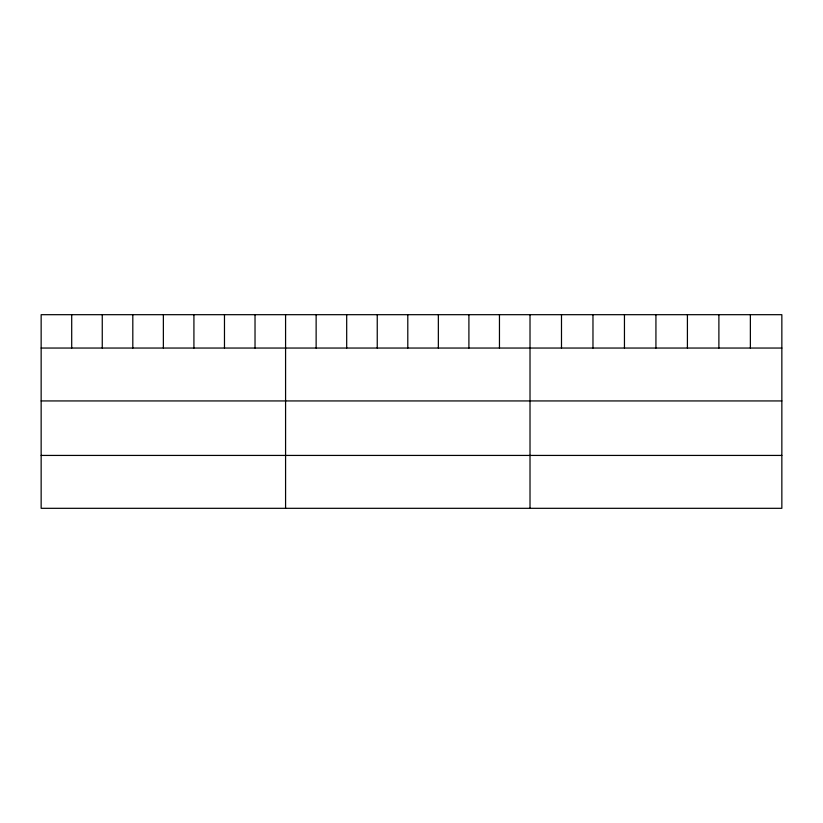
<?xml version="1.0" encoding="UTF-8"?>
<svg xmlns="http://www.w3.org/2000/svg" width="823" height="823" viewBox="0 0 823 823"><rect width="100%" height="100%" fill="white"/><g stroke="black" fill="none" stroke-linecap="round" stroke-linejoin="round"><path stroke-width="1.23" d="M781.85 348.047L781.85 508.316L41.15 508.316L41.15 314.684L781.85 314.684L781.85 348.047L41.15 348.047M41.15 400.935L781.85 400.935M41.15 455.428L781.85 455.428M750.37 314.684L750.37 348.047M718.89 314.684L718.89 348.047M687.411 314.684L687.411 348.047M655.931 314.684L655.931 348.047M624.451 314.684L624.451 348.047M592.971 314.684L592.971 348.047M561.492 314.684L561.492 348.047M530.012 314.684L530.012 508.316M499.458 314.684L499.458 348.047M468.904 314.684L468.904 348.047M438.35 314.684L438.35 348.047M407.796 314.684L407.796 348.047M377.243 314.684L377.243 348.047M346.689 314.684L346.689 348.047M316.135 314.684L316.135 348.047M285.581 314.684L285.581 508.316M255.027 314.684L255.027 348.047M224.473 314.684L224.473 348.047M193.919 314.684L193.919 348.047M163.366 314.684L163.366 348.047M132.812 314.684L132.812 348.047M102.258 314.684L102.258 348.047M71.704 314.684L71.704 348.047"/></g></svg>
